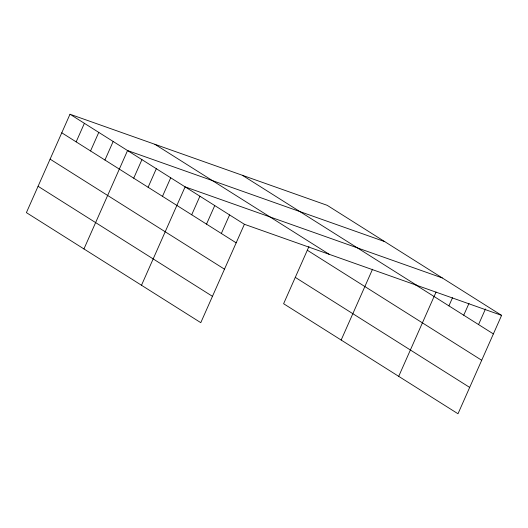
<?xml version="1.0" encoding="UTF-8"?>
<svg xmlns="http://www.w3.org/2000/svg" width="528" height="528" viewBox="0 0 528 528"><rect width="100%" height="100%" fill="white"/><g stroke="black" fill="none" stroke-linecap="round" stroke-linejoin="round"><path stroke-width="0.79" d="M70 114.239L26.4 212.632L200.785 322.667L244.391 224.275L70 114.239L327.215 205.333L501.6 315.368L458 413.761L283.609 303.725L308.979 246.47M76.164 141.874L84.388 123.321M90.552 150.955L98.776 132.396M104.94 160.03L113.164 141.478M83.945 248.945L127.552 150.553L384.76 241.639M133.716 178.187L141.94 159.628M148.104 187.262L156.321 168.709M162.485 196.343L170.709 177.784M141.497 285.259L185.097 186.866L442.306 277.952M191.697 214.777L199.921 196.218M206.521 224.129L214.744 205.57M221.344 233.482L229.568 214.922M341.161 340.039L372.537 269.234M398.706 376.345L436.055 292.057M448.906 305.864L452.529 297.7M463.729 315.216L468.996 303.343M478.553 324.568L485.463 308.979M244.391 224.275L501.6 315.368M242.332 175.27L416.717 285.305M414.902 284.407L493.376 333.92M154.882 144.302L329.267 254.338M307.316 250.232L481.701 360.268M295.284 277.378L469.676 387.413M61.776 132.799L236.168 242.834M50.101 159.146L224.492 269.181M38.075 186.285L212.461 296.327"/></g></svg>
